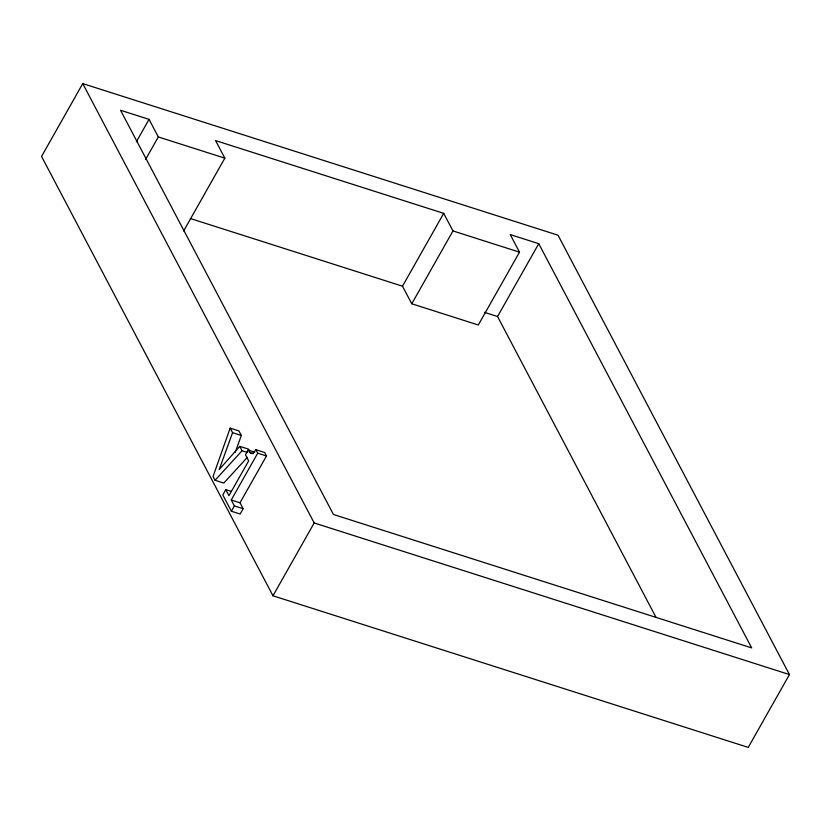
<?xml version="1.0" encoding="UTF-8"?>
<svg xmlns="http://www.w3.org/2000/svg" width="831" height="831" viewBox="0 0 831 831"><rect width="100%" height="100%" fill="white"/><g stroke="black" fill="none" stroke-linecap="round" stroke-linejoin="round"><path stroke-width="1.25" d="M235.277 452.157L241.333 435.475L238.933 430.925L230.166 428.121L213.058 476.475L215.063 480.266L223.819 483.06L247.358 457.351M230.166 428.121L232.566 432.681L219.166 469.619L239.764 446.351L248.531 449.145L249.684 451.347M82.757 83.599L41.55 156.436L272.984 595.796L748.243 747.401L789.45 674.564L558.017 235.204L82.757 83.599L314.191 522.959L789.45 674.564M136.367 141.779L149.05 119.363L120.537 110.263L333.449 514.482L751.681 647.9L538.758 243.68L510.244 234.581L519.5 252.157L478.292 324.994L411.76 303.772L402.495 286.196L190.403 218.532M145.622 159.344L158.306 136.938L149.05 119.363M183.63 230.997L224.837 158.16L215.582 140.584L443.712 213.359L452.968 230.935L519.5 252.157M225.783 489.615L222.781 494.923L231.361 511.221L240.128 514.015L243.13 508.707L240.003 502.786L231.247 499.992L257.724 453.175L255.896 449.696L253.59 452.687L251.689 453.601L249.944 452.666L248.157 450.059L245.477 454.806L248.666 460.862L228.972 495.681L225.783 489.615L231.257 491.37M231.361 511.221L234.363 505.913L231.247 499.992M240.003 502.786L266.491 455.97L264.663 452.49L255.896 449.696M402.495 286.196L443.712 213.359M411.76 303.772L452.968 230.935M272.984 595.796L314.191 522.959M656.033 617.381L497.551 316.518L538.758 243.68M215.063 480.266L242.081 450.755L247.555 452.5M158.306 136.938L224.837 158.16M484.483 312.342L497.551 316.518M232.566 432.681L241.333 435.475M248.157 450.059L254.733 452.157M257.724 453.175L266.491 455.97M249.944 452.666L253.237 453.716M234.363 505.913L243.13 508.707M239.764 446.351L242.081 450.755"/></g></svg>
